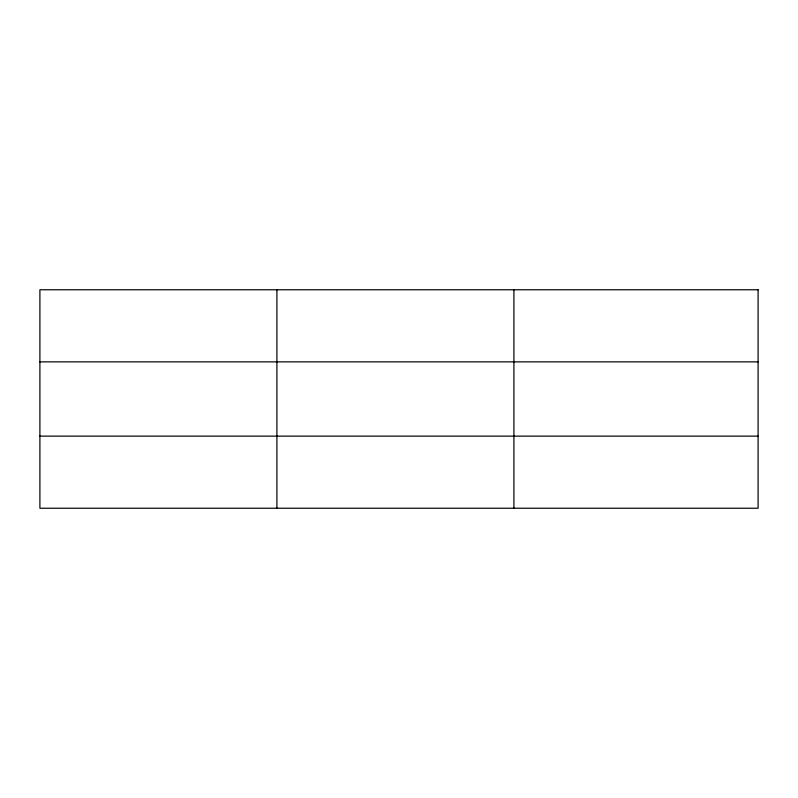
<?xml version="1.0" encoding="UTF-8"?>
<svg xmlns="http://www.w3.org/2000/svg" width="798" height="798" viewBox="0 0 798 798"><rect width="100%" height="100%" fill="white"/><g stroke="black" fill="none" stroke-linecap="round" stroke-linejoin="round"><path stroke-width="1.2" d="M276.906 289.764L276.906 508.236M513.912 289.764L513.912 508.236M39.9 361.863L758.1 361.863M39.9 436.137L758.1 436.137M758.1 289.764L758.1 508.236L39.9 508.236L39.9 289.764L758.1 289.764"/></g></svg>
